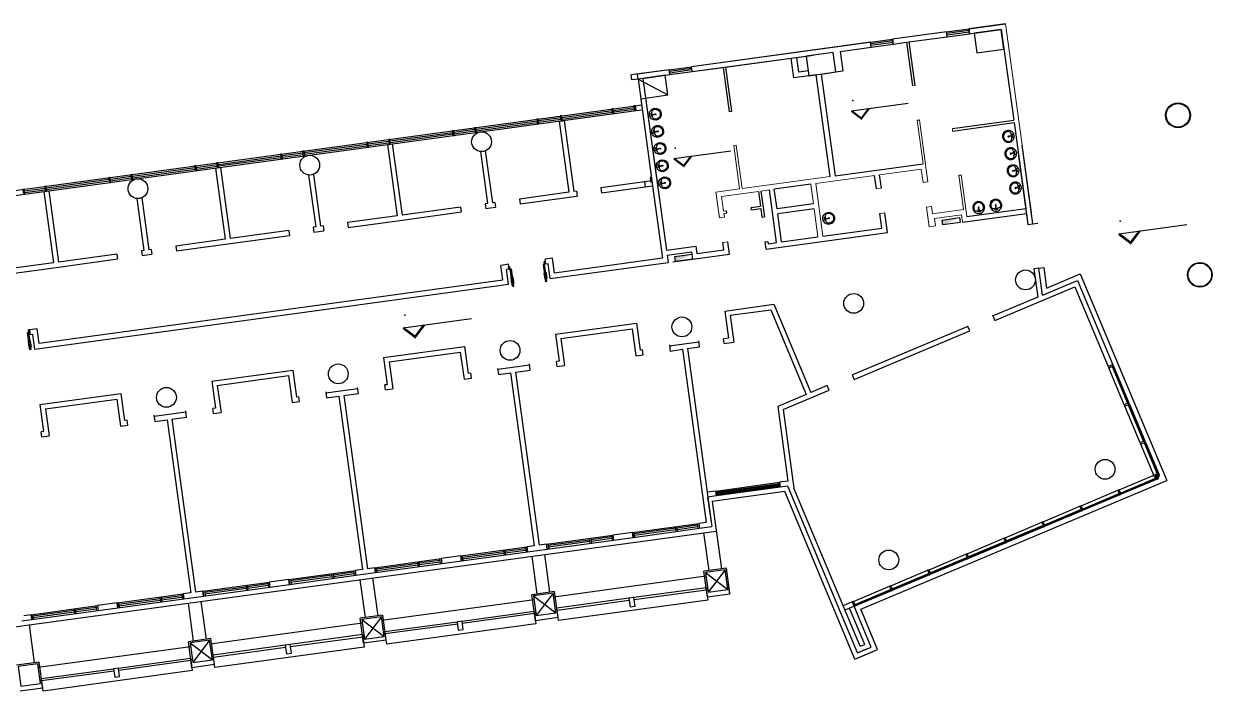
# Model space of a CAD drawing. Header units: millimetres. Extents: x -28081 to 11848482, y -6212777 to 128443.
# Drawn here: x 18685 to 66659, y 101508 to 128443 of the extents above; entities that cross this region are included whole.
import ezdxf

# ---------------------------------------------------------------- set-up
doc = ezdxf.new("R2010")
doc.units = ezdxf.units.MM
doc.header["$LTSCALE"] = 10
for name, color, linetype in [('A—\\M+5C3C5\\M+5B4B0', 135, 'Continuous'), ('A—\\M+5C7BD\\M+5CCE5', 7, 'Continuous'), ('E2-RW-12345F$0$A-WALL', 7, 'Continuous')]:
    doc.layers.add(name, color=color, linetype=linetype)

msp = doc.modelspace()

# ---------------------------------------------------------------- hatches: boundary and pattern name
at = {"layer": 'A—\\M+5C3C5\\M+5B4B0'}
h = msp.add_hatch(dxfattribs=at)
h.set_pattern_fill('ANSI32', color=256, scale=200, angle=45, style=0)
h.set_pattern_definition([(277.7833396, (-11708913.56, 6206944.086), (74.30904464, 10.15706083), []), (277.7833396, (-11708934.95, 6206915.93), (74.30904464, 10.15706083), [])])
h.paths.add_polyline_path([(46641, 109437), (49217, 109789), (49204, 109889), (46628, 109536)])

# ---------------------------------------------------------------- linework, layer by layer
for p, q in [((55937, 128118), (56829, 128240)), ((55937, 128118), (56829, 128240)), ((55964, 127920), (55937, 128118)), ((55964, 127920), (55937, 128118)), ((56838, 128174), (55946, 128052)), ((56838, 128174), (55946, 128052)), ((56847, 128108), (55955, 127986)), ((56847, 128108), (55955, 127986)), ((56856, 128042), (56829, 128240)), ((56856, 128042), (56829, 128240)), ((52865, 127698), (53757, 127820)), ((52865, 127698), (53757, 127820)), ((52893, 127500), (52865, 127698)), ((52893, 127500), (52865, 127698)), ((53766, 127754), (52874, 127632)), ((53766, 127754), (52874, 127632)), ((53775, 127688), (52884, 127566)), ((53775, 127688), (52884, 127566)), ((52893, 127500), (53784, 127622)), ((52893, 127500), (53784, 127622)), ((53784, 127622), (53757, 127820)), ((53784, 127622), (53757, 127820)), ((55964, 127920), (56856, 128042)), ((55964, 127920), (56856, 128042)), ((44742, 126588), (45634, 126710)), ((44742, 126588), (45634, 126710)), ((45661, 126512), (45634, 126710)), ((45661, 126512), (45634, 126710)), ((44769, 126390), (44742, 126588)), ((44769, 126390), (44742, 126588)), ((45643, 126644), (44751, 126522)), ((45643, 126644), (44751, 126522)), ((45652, 126578), (44760, 126456)), ((45652, 126578), (44760, 126456)), ((44769, 126390), (45661, 126512)), ((44769, 126390), (45661, 126512)), ((51564, 126511), (51762, 126538)), ((51564, 126511), (51762, 126538)), ((44017, 124785, 0), (44127, 124798, 0)), ((44019, 124766, 0), (44129, 124779, 0)), ((44112, 124092, 0), (44222, 124105, 0)), ((44114, 124073, 0), (44224, 124086, 0)), ((58590, 123931, 0), (58481, 123914, 0)), ((58593, 123912, 0), (58484, 123895, 0)), ((44206, 123398, 0), (44316, 123411, 0)), ((44209, 123379, 0), (44319, 123392, 0)), ((58685, 123237, 0), (58576, 123220, 0)), ((58688, 123219, 0), (58579, 123202, 0)), ((44301, 122704, 0), (44411, 122718, 0)), ((44303, 122686, 0), (44413, 122699, 0)), ((58780, 122544, 0), (58670, 122527, 0)), ((58783, 122525, 0), (58673, 122508, 0)), ((44396, 122011, 0), (44506, 122024, 0)), ((44398, 121992, 0), (44508, 122005, 0)), ((58875, 121850, 0), (58765, 121833, 0)), ((58878, 121831, 0), (58768, 121815, 0)), ((57244, 120866, 0), (57227, 120976, 0)), ((57263, 120869, 0), (57246, 120978, 0)), ((57938, 120961, 0), (57921, 121070, 0)), ((57957, 120964, 0), (57940, 121073, 0)), ((51016, 120583, 0), (51126, 120598, 0)), ((51019, 120564, 0), (51129, 120579, 0)), ((38258, 118637), (38308, 118644)), ((38272, 118538), (38258, 118637)), ((38272, 118538), (38371, 118551)), ((38416, 117851), (38308, 118644)), ((38466, 117858), (38371, 118551)), ((39758, 118741), (39659, 118727)), ((39754, 118034), (39659, 118727)), ((39744, 118840), (39695, 118833)), ((39803, 118041), (39695, 118833)), ((39758, 118741), (39744, 118840)), ((38343, 118199), (38368, 118202)), ((38442, 118212), (38418, 118209)), ((39681, 118382), (39706, 118385)), ((39714, 118141), (39738, 118145)), ((39803, 118041), (39754, 118034)), ((39780, 118395), (39755, 118392)), ((39813, 118155), (39788, 118152)), ((38376, 117959), (38401, 117962)), ((38416, 117851), (38466, 117858)), ((38475, 117972), (38450, 117969)), ((18938, 115996), (18839, 115982)), ((18933, 115289), (18839, 115982)), ((18861, 115637), (18885, 115640)), ((18924, 116095), (18875, 116088)), ((18983, 115296), (18875, 116088)), ((18938, 115996), (18924, 116095)), ((18960, 115650), (18935, 115647)), ((18894, 115396), (18918, 115400)), ((18983, 115296), (18933, 115289)), ((18993, 115410), (18968, 115407))]:
    msp.add_line(p, q)
at = {"color": 1}
for p, q in [((52097, 124924, 0), (54390, 125238, 0)), ((44929, 123006), (47222, 123319)), ((62887, 119965), (65639, 120344)), ((34002, 116170), (36755, 116546))]:
    msp.add_line(p, q, dxfattribs=at)
at = {"lineweight": 13}
for p, q in [((38376, 117959), (38343, 118199)), ((38475, 117972), (38442, 118212)), ((39714, 118141), (39681, 118382)), ((39813, 118155), (39780, 118395)), ((18894, 115396), (18861, 115637)), ((18993, 115410), (18960, 115650))]:
    msp.add_line(p, q, dxfattribs=at)
at = {"color": 1, "const_width": 83.3, "elevation": 0}
for points in [[(52097, 124924), (52495, 124622), (52797, 125020)], [(44929, 123006), (45327, 122704), (45629, 123102)]]:
    msp.add_lwpolyline(points, dxfattribs=at)
at = {"elevation": 0}
msp.add_lwpolyline([(56457, 120619), (56484, 120421), (55791, 120326), (55764, 120524)], close=True, dxfattribs=at)
at = {"color": 1, "const_width": 100}
for points in [[(62887, 119965), (63365, 119602), (63728, 120081)], [(34002, 116170), (34480, 115807), (34843, 116284)]]:
    msp.add_lwpolyline(points, dxfattribs=at)
msp.add_lwpolyline([(45658, 119143), (45685, 118945), (44991, 118850), (44964, 119048)], close=True)
at = {"extrusion": (0, 0, -1)}
for centre, radius, start, end in [((-44179, 124795, 0), 241, -96.809, 83.191), ((-44012, 124826, 0), 12.7, -96.809, 83.191), ((-44018, 124776, 0), 9.52, -96.809, 83.191), ((-44012, 124826, 0), 12.7, 83.191, -96.809), ((-44024, 124725, 0), 12.7, -96.809, 83.191), ((-44024, 124725, 0), 12.7, 83.191, -96.809), ((-44495, 124833, 0), 452, -5.6023, 12.3996), ((-44495, 124833, 0), 452, -26.0177, -8.0157), ((-44148, 124887, 0), 105, 23.9837, 65.3814), ((-44179, 124795, 0), 201, 68.4981, -82.1161), ((-44128, 124789, 0), 9.52, 83.191, -96.809), ((-44179, 124795, 0), 241, 83.191, -96.809), ((-44179, 124795, 0), 20.6, -96.809, 83.191), ((-44179, 124795, 0), 20.6, 83.191, -96.809), ((-44273, 124101, 0), 241, -96.809, 83.191), ((-44171, 124698, 0), 105, -78.9994, -37.6018), ((-44243, 124194, 0), 105, 23.9837, 65.3814), ((-44273, 124101, 0), 201, 68.4981, -82.1161), ((-44273, 124101, 0), 241, 83.191, -96.809), ((-44107, 124133, 0), 12.7, -96.809, 83.191), ((-44113, 124082, 0), 9.52, -96.809, 83.191), ((-44107, 124133, 0), 12.7, 83.191, -96.809), ((-44119, 124032, 0), 12.7, -96.809, 83.191), ((-44119, 124032, 0), 12.7, 83.191, -96.809), ((-44589, 124139, 0), 452, -5.6023, 12.3996), ((-44589, 124139, 0), 452, -26.0177, -8.0157), ((-44266, 124004, 0), 105, -78.9994, -37.6018), ((-44223, 124095, 0), 9.52, 83.191, -96.809), ((-44273, 124101, 0), 20.6, -96.809, 83.191), ((-44273, 124101, 0), 20.6, 83.191, -96.809), ((-44368, 123408, 0), 241, -96.809, 83.191), ((-44201, 123439, 0), 12.7, -96.809, 83.191), ((-44207, 123389, 0), 9.52, -96.809, 83.191), ((-44201, 123439, 0), 12.7, 83.191, -96.809), ((-44213, 123338, 0), 12.7, -96.809, 83.191), ((-44213, 123338, 0), 12.7, 83.191, -96.809), ((-44684, 123445, 0), 452, -5.6023, 12.3996), ((-44684, 123445, 0), 452, -26.0177, -8.0157), ((-44338, 123500, 0), 105, 23.9837, 65.3814), ((-44368, 123408, 0), 201, 68.4981, -82.1161), ((-44317, 123402, 0), 9.52, 83.191, -96.809), ((-44368, 123408, 0), 241, 83.191, -96.809), ((-44368, 123408, 0), 20.6, -96.809, 83.191), ((-44368, 123408, 0), 20.6, 83.191, -96.809), ((-44463, 122714, 0), 241, -96.809, 83.191), ((-44361, 123311, 0), 105, -78.9994, -37.6018), ((-44779, 122752, 0), 452, -5.6023, 12.3996), ((-44433, 122807, 0), 105, 23.9837, 65.3814), ((-44463, 122714, 0), 201, 68.4981, -82.1161), ((-44463, 122714, 0), 241, 83.191, -96.809), ((-44296, 122745, 0), 12.7, -96.809, 83.191), ((-44302, 122695, 0), 9.52, -96.809, 83.191), ((-44296, 122745, 0), 12.7, 83.191, -96.809), ((-44308, 122645, 0), 12.7, -96.809, 83.191), ((-44308, 122645, 0), 12.7, 83.191, -96.809), ((-44779, 122752, 0), 452, -26.0177, -8.0157), ((-44455, 122617, 0), 105, -78.9994, -37.6018), ((-44412, 122708, 0), 9.52, 83.191, -96.809), ((-44463, 122714, 0), 20.6, -96.809, 83.191), ((-44463, 122714, 0), 20.6, 83.191, -96.809), ((-44558, 122021, 0), 241, -96.809, 83.191), ((-44391, 122052, 0), 12.7, -96.809, 83.191), ((-44397, 122001, 0), 9.52, -96.809, 83.191), ((-44391, 122052, 0), 12.7, 83.191, -96.809), ((-44403, 121951, 0), 12.7, -96.809, 83.191), ((-44403, 121951, 0), 12.7, 83.191, -96.809), ((-44874, 122058, 0), 452, -5.6023, 12.3996), ((-44874, 122058, 0), 452, -26.0177, -8.0157), ((-44528, 122113, 0), 105, 23.9837, 65.3814), ((-44550, 121924, 0), 105, -78.9994, -37.6018), ((-44558, 122021, 0), 201, 68.4981, -82.1161), ((-44507, 122015, 0), 9.52, 83.191, -96.809), ((-44558, 122021, 0), 241, 83.191, -96.809), ((-44558, 122021, 0), 20.6, -96.809, 83.191), ((-44558, 122021, 0), 20.6, 83.191, -96.809), ((-51178, 120595, 0), 241, -97.784, 82.216), ((-51011, 120624, 0), 12.7, -97.784, 82.216), ((-51017, 120573, 0), 9.52, -97.784, 82.216), ((-51011, 120624, 0), 12.7, 82.216, -97.784), ((-51024, 120523, 0), 12.7, -97.784, 82.216), ((-51024, 120523, 0), 12.7, 82.216, -97.784), ((-51493, 120638, 0), 452, -6.5773, 11.4246), ((-51493, 120638, 0), 452, -26.9927, -8.9907), ((-51146, 120687, 0), 105, 23.0087, 64.4064), ((-51172, 120498, 0), 105, -79.9744, -38.5768), ((-51178, 120595, 0), 201, 67.5231, -83.0911), ((-51127, 120588, 0), 9.52, 82.216, -97.784), ((-51178, 120595, 0), 241, 82.216, -97.784), ((-51178, 120595, 0), 20.6, -97.784, 82.216), ((-51178, 120595, 0), 20.6, 82.216, -97.784)]:
    msp.add_arc(centre, radius, start, end, dxfattribs=at)
for centre, radius, start, end in [((58432, 123897, 0), 241, 98.7565, -81.2435), ((58432, 123897, 0), 201, 84.0636, -66.5506), ((58432, 123897, 0), 241, -81.2435, 98.7565), ((58432, 123897, 0), 20.6, 98.7565, -81.2435), ((58432, 123897, 0), 20.6, -81.2435, 98.7565), ((58436, 123994, 0), 105, 39.5492, 80.9469), ((58482, 123905, 0), 9.52, 98.7565, -81.2435), ((58117, 123848, 0), 452, 9.9632, 27.9651), ((58117, 123848, 0), 452, -10.4521, 7.5498), ((58584, 123972, 0), 12.7, 98.7565, -81.2435), ((58584, 123972, 0), 12.7, -81.2435, 98.7565), ((58600, 123871, 0), 12.7, 98.7565, -81.2435), ((58592, 123921, 0), 9.52, -81.2435, 98.7565), ((58600, 123871, 0), 12.7, -81.2435, 98.7565), ((58527, 123203, 0), 241, 98.7565, -81.2435), ((58527, 123203, 0), 201, 84.0636, -66.5506), ((58527, 123203, 0), 241, -81.2435, 98.7565), ((58465, 123806, 0), 105, -63.4339, -22.0362), ((58531, 123300, 0), 105, 39.5492, 80.9469), ((58212, 123155, 0), 452, 9.9632, 27.9651), ((58527, 123203, 0), 20.6, 98.7565, -81.2435), ((58527, 123203, 0), 20.6, -81.2435, 98.7565), ((58577, 123211, 0), 9.52, 98.7565, -81.2435), ((58560, 123112, 0), 105, -63.4339, -22.0362), ((58212, 123155, 0), 452, -10.4521, 7.5498), ((58679, 123278, 0), 12.7, 98.7565, -81.2435), ((58679, 123278, 0), 12.7, -81.2435, 98.7565), ((58694, 123178, 0), 12.7, 98.7565, -81.2435), ((58687, 123228, 0), 9.52, -81.2435, 98.7565), ((58694, 123178, 0), 12.7, -81.2435, 98.7565), ((58621, 122510, 0), 241, 98.7565, -81.2435), ((58621, 122510, 0), 201, 84.0636, -66.5506), ((58621, 122510, 0), 241, -81.2435, 98.7565), ((58621, 122510, 0), 20.6, 98.7565, -81.2435), ((58621, 122510, 0), 20.6, -81.2435, 98.7565), ((58626, 122607, 0), 105, 39.5492, 80.9469), ((58672, 122517, 0), 9.52, 98.7565, -81.2435), ((58655, 122418, 0), 105, -63.4339, -22.0362), ((58307, 122461, 0), 452, 9.9632, 27.9651), ((58307, 122461, 0), 452, -10.4521, 7.5498), ((58774, 122585, 0), 12.7, 98.7565, -81.2435), ((58774, 122585, 0), 12.7, -81.2435, 98.7565), ((58789, 122484, 0), 12.7, 98.7565, -81.2435), ((58781, 122534, 0), 9.52, -81.2435, 98.7565), ((58789, 122484, 0), 12.7, -81.2435, 98.7565), ((58716, 121816, 0), 241, 98.7565, -81.2435), ((58716, 121816, 0), 201, 84.0636, -66.5506), ((58716, 121816, 0), 241, -81.2435, 98.7565), ((58721, 121913, 0), 105, 39.5492, 80.9469), ((58402, 121768, 0), 452, 9.9632, 27.9651), ((58869, 121891, 0), 12.7, 98.7565, -81.2435), ((58869, 121891, 0), 12.7, -81.2435, 98.7565), ((58716, 121816, 0), 20.6, 98.7565, -81.2435), ((58716, 121816, 0), 20.6, -81.2435, 98.7565), ((58767, 121824, 0), 9.52, 98.7565, -81.2435), ((58750, 121725, 0), 105, -63.4339, -22.0362), ((58402, 121768, 0), 452, -10.4521, 7.5498), ((58884, 121791, 0), 12.7, 98.7565, -81.2435), ((58876, 121841, 0), 9.52, -81.2435, 98.7565), ((58884, 121791, 0), 12.7, -81.2435, 98.7565), ((57229, 121027, 0), 241, 8.7565, -171.2435), ((57229, 121027, 0), 241, -171.2435, 8.7565), ((57229, 121027, 0), 201, -5.9364, -156.5506), ((57138, 120994, 0), 105, -153.4339, -112.0362), ((57181, 121342, 0), 452, -100.4521, -82.4502), ((57229, 121027, 0), 20.6, 8.7565, -171.2435), ((57229, 121027, 0), 20.6, -171.2435, 8.7565), ((57237, 120977, 0), 9.52, 8.7565, -171.2435), ((57181, 121342, 0), 452, -80.0368, -62.0349), ((57326, 121023, 0), 105, -50.4508, -9.0531), ((57923, 121122, 0), 241, 8.7565, -171.2435), ((57923, 121122, 0), 241, -171.2435, 8.7565), ((57923, 121122, 0), 201, -5.9364, -156.5506), ((57831, 121089, 0), 105, -153.4339, -112.0362), ((57874, 121437, 0), 452, -100.4521, -82.4502), ((57897, 120955, 0), 12.7, 8.7565, -171.2435), ((57897, 120955, 0), 12.7, -171.2435, 8.7565), ((57923, 121122, 0), 20.6, 8.7565, -171.2435), ((57923, 121122, 0), 20.6, -171.2435, 8.7565), ((57930, 121072, 0), 9.52, 8.7565, -171.2435), ((57947, 120962, 0), 9.52, -171.2435, 8.7565), ((57874, 121437, 0), 452, -80.0368, -62.0349), ((57997, 120970, 0), 12.7, 8.7565, -171.2435), ((57997, 120970, 0), 12.7, -171.2435, 8.7565), ((58020, 121118, 0), 105, -50.4508, -9.0531), ((57203, 120860, 0), 12.7, 8.7565, -171.2435), ((57203, 120860, 0), 12.7, -171.2435, 8.7565), ((57254, 120867, 0), 9.52, -171.2435, 8.7565), ((57304, 120875, 0), 12.7, 8.7565, -171.2435), ((57304, 120875, 0), 12.7, -171.2435, 8.7565)]:
    msp.add_arc(centre, radius, start, end)
at = {"color": 1}
for p in [(52147, 125348, 0), (44979, 123430), (62947, 120474), (34062, 116678)]:
    msp.add_point(p, dxfattribs=at)
for points in [[(56457, 120619, 0), (56457, 120619, 0), (55764, 120524, 0), (55791, 120326, 0)], [(45658, 119143), (45658, 119143), (44964, 119048), (44991, 118850)]]:
    msp.add_solid(points)
at = {"layer": 'A—\\M+5C3C5\\M+5B4B0'}
for p, q in [((42450, 124810), (42423, 125008)), ((42509, 124818), (42482, 125016)), ((44024, 122251), (43965, 122243)), ((43965, 122243), (43992, 122045)), ((44051, 122053), (43992, 122045)), ((44051, 122053), (44024, 122251)), ((59418, 120368), (59616, 120395)), ((59662, 118585), (59860, 118612)), ((59974, 117780), (61325, 118348)), ((61325, 118348), (64826, 110010)), ((63107, 113071), (62485, 114552)), ((62641, 114618), (62618, 114608)), ((62618, 114608), (63240, 113127)), ((63263, 113137), (62641, 114618)), ((62670, 114629), (63291, 113149)), ((63752, 111536), (63130, 113016)), ((63240, 113127), (63263, 113137)), ((63286, 113082), (63263, 113072)), ((63263, 113072), (63885, 111591)), ((63908, 111601), (63286, 113082)), ((63315, 113094), (63936, 111613)), ((64328, 110165), (63775, 111480)), ((63885, 111591), (63908, 111601)), ((63931, 111546), (63908, 111536)), ((63908, 111536), (64461, 110220)), ((64484, 110230), (63931, 111546)), ((63960, 111558), (64512, 110242)), ((46621, 109586), (49197, 109938)), ((46628, 109536), (49204, 109889)), ((49197, 109938), (49224, 109740)), ((52468, 104820), (64826, 110010)), ((62909, 109639), (64363, 110250)), ((64418, 110117), (62965, 109507)), ((62975, 109483), (64428, 110094)), ((64440, 110065), (62987, 109455)), ((64502, 110238), (64328, 110165)), ((64328, 110165), (64351, 110109)), ((64351, 110109), (64525, 110182)), ((64428, 110094), (64418, 110117)), ((64461, 110220), (64484, 110230)), ((64512, 110242), (64502, 110238)), ((64535, 110187), (64512, 110242)), ((64525, 110182), (64535, 110187)), ((49401, 109562), (46477, 109163)), ((46621, 109586), (46648, 109388)), ((49217, 109789), (46641, 109437)), ((49224, 109740), (46648, 109388)), ((52229, 102800), (49401, 109562)), ((61373, 108994), (62854, 109616)), ((62910, 109483), (61429, 108861)), ((61438, 108838), (62919, 109460)), ((62931, 109432), (61450, 108810)), ((62919, 109460), (62910, 109483)), ((62965, 109507), (62975, 109483)), ((46477, 109163), (46848, 106448)), ((59836, 108349), (61317, 108971)), ((61373, 108838), (59892, 108216)), ((59902, 108192), (61383, 108815)), ((61395, 108786), (59914, 108164)), ((61383, 108815), (61373, 108838)), ((61429, 108861), (61438, 108838)), ((11447, 103163), (46639, 107974)), ((43256, 107915), (45931, 108280)), ((43283, 107717), (45959, 108082)), ((44989, 108084), (43325, 107857)), ((44998, 108018), (43334, 107791)), ((44980, 108150), (45007, 107952)), ((45040, 108158), (45067, 107960)), ((45881, 108206), (45049, 108092)), ((45890, 108140), (45058, 108026)), ((45872, 108272), (45899, 108074)), ((45931, 108280), (45959, 108082)), ((58300, 107703), (59781, 108325)), ((59837, 108193), (58356, 107571)), ((58365, 107547), (59847, 108169)), ((59858, 108141), (58377, 107519)), ((59847, 108169), (59837, 108193)), ((59892, 108216), (59902, 108192)), ((39789, 107441), (42464, 107806)), ((39816, 107243), (42491, 107608)), ((41522, 107610), (39857, 107383)), ((41531, 107544), (39866, 107317)), ((41513, 107676), (41540, 107478)), ((41572, 107684), (41599, 107486)), ((42413, 107732), (41581, 107618)), ((42422, 107666), (41590, 107552)), ((42404, 107798), (42431, 107600)), ((42464, 107806), (42491, 107608)), ((43256, 107915), (43283, 107717)), ((43316, 107923), (43343, 107725)), ((46124, 107903), (46333, 106377)), ((56763, 107058), (58245, 107680)), ((58300, 107547), (56819, 106925)), ((56829, 106902), (58310, 107524)), ((58322, 107496), (56841, 106874)), ((58310, 107524), (58300, 107547)), ((58356, 107571), (58365, 107547)), ((36321, 106967), (38996, 107332)), ((36348, 106769), (39023, 107134)), ((38054, 107136), (36389, 106909)), ((38063, 107070), (36398, 106843)), ((38045, 107202), (38072, 107004)), ((38104, 107210), (38131, 107012)), ((38946, 107258), (38113, 107144)), ((38955, 107192), (38122, 107078)), ((38937, 107324), (38964, 107126)), ((38996, 107332), (39023, 107134)), ((39704, 107026), (39912, 105500)), ((39789, 107441), (39816, 107243)), ((39848, 107449), (39875, 107251)), ((55227, 106413), (56708, 107035)), ((32853, 106493), (35528, 106858)), ((32880, 106295), (35555, 106660)), ((34586, 106662), (32922, 106435)), ((34595, 106596), (32931, 106369)), ((34577, 106728), (34604, 106530)), ((34636, 106736), (34664, 106538)), ((35478, 106784), (34646, 106670)), ((35487, 106718), (34655, 106604)), ((35469, 106850), (35496, 106652)), ((35528, 106858), (35555, 106660)), ((36321, 106967), (36348, 106769)), ((36380, 106975), (36407, 106777)), ((39189, 106955), (39397, 105429)), ((56764, 106902), (55283, 106280)), ((55293, 106256), (56774, 106879)), ((56786, 106850), (55304, 106228)), ((56774, 106879), (56764, 106902)), ((56819, 106925), (56829, 106902)), ((29385, 106019), (32060, 106384)), ((29412, 105821), (32088, 106186)), ((29445, 106027), (29472, 105829)), ((31118, 106188), (29454, 105961)), ((31127, 106122), (29463, 105895)), ((31109, 106254), (31136, 106056)), ((31169, 106262), (31196, 106064)), ((32010, 106310), (31178, 106196)), ((32019, 106244), (31187, 106130)), ((32001, 106376), (32028, 106178)), ((32060, 106384), (32088, 106186)), ((32768, 106078), (32977, 104552)), ((32853, 106493), (32880, 106295)), ((32912, 106501), (32940, 106303)), ((47046, 106475), (46135, 106350)), ((46278, 105300), (46135, 106350)), ((47184, 105464), (47046, 106475)), ((47190, 105425), (47046, 106475)), ((53691, 105767), (55172, 106389)), ((55227, 106257), (53746, 105635)), ((53756, 105611), (55237, 106233)), ((55249, 106205), (53768, 105583)), ((55237, 106233), (55227, 106257)), ((55283, 106280), (55293, 106256)), ((25918, 105545), (28593, 105910)), ((25918, 105545), (25945, 105347)), ((25945, 105347), (28620, 105712)), ((25977, 105553), (26004, 105355)), ((27651, 105714), (25986, 105487)), ((27660, 105648), (25995, 105421)), ((27642, 105780), (27669, 105582)), ((27701, 105788), (27728, 105590)), ((28542, 105836), (27710, 105722)), ((28551, 105770), (27719, 105656)), ((28533, 105902), (28560, 105704)), ((28593, 105910), (28620, 105712)), ((29385, 106019), (29412, 105821)), ((32253, 106007), (32462, 104481)), ((46225, 105687), (43312, 105289)), ((43324, 105204), (46237, 105603)), ((46225, 105687), (46237, 105603)), ((46237, 105603), (46294, 105182)), ((52182, 105134), (53635, 105744)), ((53691, 105611), (52238, 105001)), ((52247, 104977), (53701, 105588)), ((53713, 105560), (52259, 104949)), ((53701, 105588), (53691, 105611)), ((53746, 105635), (53756, 105611)), ((22450, 105071), (25125, 105436)), ((22450, 105071), (22477, 104873)), ((22477, 104873), (25152, 105238)), ((22509, 105079), (22536, 104881)), ((24183, 105240), (22518, 105013)), ((24192, 105174), (22527, 104947)), ((24174, 105306), (24201, 105108)), ((24233, 105314), (24260, 105116)), ((25075, 105362), (24242, 105248)), ((25084, 105296), (24251, 105182)), ((25065, 105428), (25093, 105230)), ((25125, 105436), (25152, 105238)), ((25833, 105130), (26041, 103604)), ((40111, 105527), (39199, 105402)), ((39343, 104352), (39199, 105402)), ((40254, 104477), (40111, 105527)), ((43114, 105261), (40201, 104863)), ((40213, 104779), (43126, 105177)), ((46294, 105182), (40270, 104359)), ((43312, 105289), (43114, 105261)), ((43114, 105261), (43162, 104915)), ((43360, 104942), (43312, 105289)), ((47190, 105425), (46278, 105300)), ((52182, 105134), (52126, 105110)), ((52126, 105110), (52204, 104926)), ((52248, 104976), (52182, 105134)), ((18982, 104597), (21657, 104962)), ((18982, 104597), (19009, 104399)), ((19009, 104399), (21684, 104764)), ((19041, 104605), (19069, 104407)), ((20715, 104766), (19050, 104539)), ((20724, 104700), (19060, 104473)), ((20706, 104832), (20733, 104634)), ((20765, 104840), (20793, 104642)), ((21607, 104888), (20774, 104774)), ((21616, 104822), (20784, 104708)), ((21598, 104954), (21625, 104756)), ((21657, 104962), (21684, 104764)), ((25318, 105059), (25526, 103533)), ((36377, 104341), (39290, 104739)), ((36388, 104257), (39301, 104655)), ((39290, 104739), (39301, 104655)), ((39301, 104655), (39359, 104234)), ((40213, 104779), (40201, 104863)), ((40270, 104359), (40213, 104779)), ((43162, 104915), (43360, 104942)), ((52204, 104926), (52259, 104949)), ((52238, 105001), (52247, 104977)), ((52259, 104949), (52248, 104976)), ((53152, 103186), (52468, 104820)), ((18897, 104182), (19106, 102656)), ((33175, 104579), (32264, 104454)), ((32402, 103444), (32264, 104454)), ((33313, 103568), (33175, 104579)), ((33266, 103915), (36179, 104313)), ((33277, 103831), (36190, 104229)), ((39359, 104234), (33335, 103411)), ((36377, 104341), (36179, 104313)), ((36179, 104313), (36226, 103967)), ((36424, 103994), (36377, 104341)), ((40254, 104477), (39343, 104352)), ((26240, 103631), (25328, 103506)), ((26240, 103631), (25328, 103506)), ((26383, 102581), (26240, 103631)), ((32354, 103791), (29441, 103393)), ((29453, 103309), (32366, 103707)), ((32354, 103791), (32366, 103707)), ((32366, 103707), (32423, 103286)), ((33277, 103831), (33266, 103915)), ((33335, 103411), (33277, 103831)), ((36226, 103967), (36424, 103994)), ((25472, 102456), (25328, 103506)), ((26041, 103604), (25526, 103533)), ((29243, 103365), (26330, 102967)), ((26342, 102883), (29255, 103281)), ((32423, 103286), (26399, 102463)), ((29441, 103393), (29243, 103365)), ((29243, 103365), (29291, 103019)), ((29489, 103046), (29441, 103393)), ((33313, 103568), (32402, 103444)), ((52229, 102800), (53152, 103186)), ((19304, 102683), (18393, 102558)), ((19304, 102683), (18393, 102558)), ((19448, 101633), (19304, 102683)), ((22506, 102445), (25419, 102843)), ((22517, 102361), (25430, 102759)), ((25419, 102843), (25430, 102759)), ((25430, 102759), (25488, 102338)), ((26342, 102883), (26330, 102967)), ((26399, 102463), (26342, 102883)), ((29291, 103019), (29489, 103046)), ((52229, 102800), (52967, 103109)), ((19395, 102019), (22308, 102418)), ((19406, 101935), (22319, 102333)), ((25488, 102338), (19464, 101515)), ((22506, 102445), (22308, 102418)), ((22308, 102418), (22355, 102071)), ((22553, 102098), (22506, 102445)), ((26383, 102581), (25472, 102456)), ((19406, 101935), (19395, 102019)), ((19464, 101515), (19406, 101935)), ((22355, 102071), (22553, 102098)), ((19448, 101633), (18536, 101508))]:
    msp.add_line(p, q, dxfattribs=at)
at = {"layer": 'A—\\M+5C3C5\\M+5B4B0', "extrusion": (0, 0, -1)}
for p, q in [((62636, 114680), (62462, 114607)), ((62646, 114685), (62636, 114680)), ((62670, 114629), (62646, 114685)), ((62462, 114607), (62485, 114552)), ((62485, 114552), (62659, 114625)), ((62659, 114625), (62670, 114629)), ((63281, 113144), (63107, 113071)), ((63107, 113071), (63130, 113016)), ((63130, 113016), (63304, 113089)), ((63291, 113149), (63281, 113144)), ((63315, 113094), (63291, 113149)), ((63304, 113089), (63315, 113094)), ((63926, 111609), (63752, 111536)), ((63752, 111536), (63775, 111480)), ((63775, 111480), (63949, 111553)), ((63936, 111613), (63926, 111609)), ((63960, 111558), (63936, 111613)), ((63949, 111553), (63960, 111558)), ((64418, 110273), (64363, 110250)), ((64363, 110250), (64429, 110093)), ((64484, 110116), (64418, 110273)), ((64429, 110093), (64440, 110065)), ((64440, 110065), (64495, 110089)), ((64495, 110089), (64484, 110116)), ((62909, 109639), (62854, 109616)), ((62854, 109616), (62920, 109459)), ((62975, 109482), (62909, 109639)), ((62920, 109459), (62931, 109432)), ((62931, 109432), (62987, 109455)), ((62987, 109455), (62975, 109482)), ((61373, 108994), (61317, 108971)), ((61317, 108971), (61383, 108814)), ((61439, 108837), (61373, 108994)), ((61383, 108814), (61395, 108786)), ((61395, 108786), (61450, 108810)), ((61450, 108810), (61439, 108837)), ((59836, 108349), (59781, 108325)), ((59781, 108325), (59847, 108168)), ((59902, 108191), (59836, 108349)), ((59847, 108168), (59858, 108141)), ((59858, 108141), (59914, 108164)), ((59914, 108164), (59902, 108191)), ((58300, 107703), (58245, 107680)), ((58245, 107680), (58311, 107523)), ((58366, 107546), (58300, 107703)), ((58311, 107523), (58322, 107496)), ((58322, 107496), (58377, 107519)), ((58377, 107519), (58366, 107546)), ((56763, 107058), (56708, 107035)), ((56708, 107035), (56774, 106878)), ((56829, 106901), (56763, 107058)), ((56774, 106878), (56786, 106850)), ((56786, 106850), (56841, 106874)), ((56841, 106874), (56829, 106901)), ((55227, 106413), (55172, 106389)), ((55172, 106389), (55238, 106232)), ((55293, 106255), (55227, 106413)), ((55238, 106232), (55249, 106205)), ((55249, 106205), (55304, 106228)), ((55304, 106228), (55293, 106255)), ((53691, 105767), (53635, 105744)), ((53635, 105744), (53701, 105587)), ((53757, 105610), (53691, 105767)), ((53701, 105587), (53713, 105560)), ((53713, 105560), (53768, 105583)), ((53768, 105583), (53757, 105610))]:
    msp.add_line(p, q, dxfattribs=at)
at = {"layer": 'A—\\M+5C3C5\\M+5B4B0'}
for points in [[(7687, 117082), (7261, 120203), (43374, 125138)], [(7886, 117103), (7486, 120032), (43401, 124940)], [(40411, 124666), (42432, 124942)], [(40420, 124599), (42441, 124876)], [(42441, 124876), (42450, 124810), (42509, 124818), (42482, 125016), (42423, 125008), (42432, 124942)], [(42491, 124950), (43332, 125065)], [(42500, 124884), (43332, 124997)], [(36943, 124192), (39400, 124527)], [(36952, 124126), (39409, 124461)], [(39459, 124536), (40351, 124657)], [(39468, 124469), (40360, 124591)], [(33475, 123718), (35992, 124062)], [(33484, 123652), (36001, 123996)], [(36051, 124070), (36883, 124184)], [(36060, 124004), (36892, 124118)], [(30007, 123244), (32524, 123588)], [(30016, 123178), (32533, 123522)], [(32583, 123596), (33415, 123710)], [(32592, 123530), (33425, 123644)], [(26539, 122770), (29056, 123114)], [(26548, 122704), (29065, 123048)], [(29116, 123122), (29948, 123236)], [(29125, 123056), (29957, 123170)], [(23072, 122296), (25588, 122640)], [(23081, 122230), (25597, 122574)], [(25648, 122648), (26480, 122762)], [(25657, 122582), (26489, 122696)], [(19604, 121823), (22120, 122166)], [(19613, 121757), (22130, 122100)], [(22180, 122175), (23012, 122288)], [(22189, 122108), (23021, 122222)], [(18712, 121701), (19544, 121814)], [(18721, 121635), (19553, 121748)], [(59860, 118612), (59974, 117780)], [(40078, 105321), (46221, 106160)], [(46232, 105637), (46292, 105645)], [(33143, 104373), (39286, 105212)], [(39297, 104689), (39356, 104697)], [(40149, 104805), (40208, 104814)], [(26207, 103425), (32350, 104264)], [(32361, 103741), (32420, 103749)], [(33213, 103857), (33273, 103866)], [(19272, 102477), (25415, 103316)], [(25426, 102793), (25485, 102801)], [(26278, 102909), (26337, 102918)]]:
    msp.add_lwpolyline(points, dxfattribs=at)
for points in [[(43401, 124940), (43374, 125138), (43314, 125130), (43341, 124931)], [(36961, 124060), (36934, 124258), (36874, 124250), (36901, 124051)], [(39477, 124403), (39450, 124602), (39391, 124593), (39418, 124395)], [(40429, 124533), (40401, 124732), (40342, 124723), (40369, 124525)], [(33493, 123586), (33466, 123784), (33406, 123776), (33434, 123578)], [(36069, 123938), (36042, 124136), (35983, 124128), (36010, 123930)], [(30025, 123112), (29998, 123310), (29939, 123302), (29966, 123104)], [(32601, 123464), (32574, 123662), (32515, 123654), (32542, 123456)], [(26557, 122638), (26530, 122836), (26471, 122828), (26498, 122630)], [(29134, 122990), (29106, 123188), (29047, 123180), (29074, 122982)], [(23090, 122164), (23063, 122363), (23003, 122354), (23030, 122156)], [(25666, 122516), (25639, 122715), (25579, 122706), (25606, 122508)], [(19622, 121689), (19595, 121887), (19536, 121879), (19563, 121681)], [(22198, 122042), (22171, 122241), (22111, 122232), (22139, 122034)], [(18730, 121569), (18703, 121767), (18644, 121759), (18671, 121560)]]:
    msp.add_lwpolyline(points, close=True, dxfattribs=at)
at = {"layer": 'A—\\M+5C7BD\\M+5CCE5'}
for p, q in [((55937, 128118), (53757, 127820)), ((55937, 128118), (53757, 127820)), ((55964, 127920), (55937, 128118)), ((55964, 127920), (55937, 128118)), ((58315, 128443), (56829, 128240)), ((56829, 128240), (58314, 128443)), ((58315, 128443), (56829, 128240)), ((56829, 128240), (58314, 128443)), ((56829, 128240), (56856, 128042)), ((56829, 128240), (56856, 128042)), ((56856, 128042), (58144, 128218)), ((56856, 128042), (58144, 128218)), ((58144, 128218), (58645, 124552)), ((58144, 128218), (58645, 124552)), ((52915, 127705), (45634, 126710)), ((52865, 127698), (45634, 126710)), ((52865, 127698), (45634, 126710)), ((52893, 127500), (52865, 127698)), ((52893, 127500), (52865, 127698)), ((53757, 127820), (53784, 127622)), ((53757, 127820), (53784, 127622)), ((53784, 127622), (54314, 127695)), ((53784, 127622), (54314, 127695)), ((54314, 127695), (54554, 125936)), ((54314, 127695), (54554, 125936)), ((54413, 127708), (55964, 127920)), ((54413, 127708), (55964, 127920)), ((54413, 127708), (54653, 125949)), ((54413, 127708), (54653, 125949)), ((57054, 128069), (57162, 127276)), ((57054, 128069), (57162, 127276)), ((45661, 126512), (50366, 127155)), ((49885, 127089), (50564, 127182)), ((49885, 127089), (50564, 127182)), ((50564, 127182), (50564, 127182)), ((50564, 127182), (50564, 127182)), ((51654, 127331), (52893, 127500)), ((51654, 127331), (52893, 127500)), ((51762, 126538), (51654, 127331)), ((51762, 126538), (51654, 127331)), ((45661, 126512), (46912, 126683)), ((45661, 126512), (46912, 126683)), ((46912, 126683), (47157, 124895)), ((46912, 126683), (47157, 124895)), ((47011, 126696), (49657, 127058)), ((47011, 126696), (49657, 127058)), ((47011, 126696), (47256, 124909)), ((47011, 126696), (47256, 124909)), ((44742, 126588), (43204, 126378)), ((43231, 126180), (43204, 126378)), ((43480, 126214), (43231, 126180)), ((44742, 126588), (43453, 126412)), ((44742, 126588), (43453, 126412)), ((43480, 126214), (43453, 126412)), ((43480, 126214), (44042, 122102)), ((43480, 126214), (44042, 122102)), ((43480, 126214), (44042, 122102)), ((43678, 126241), (44769, 126390)), ((43678, 126241), (44254, 122030)), ((44570, 126363), (44769, 126390)), ((44570, 126363), (44769, 126390)), ((44769, 126390), (44742, 126588)), ((44769, 126390), (44742, 126588)), ((44768, 126390), (44769, 126390)), ((44768, 126390), (44769, 126390)), ((50870, 126416), (51564, 126511)), ((50870, 126416), (51564, 126511)), ((50870, 126416), (51432, 122304)), ((50870, 126416), (51432, 122304)), ((43787, 125448), (44254, 122030)), ((43787, 125448), (44626, 119305)), ((43787, 125448), (44626, 119305)), ((43787, 125448), (44626, 119305)), ((43787, 125448), (44626, 119305)), ((43374, 125138), (43622, 125172)), ((43401, 124940), (43374, 125138)), ((43401, 124940), (43650, 124974)), ((40300, 124516), (40692, 121644)), ((40498, 124543), (40890, 121671)), ((56168, 124213, 0), (58645, 124552)), ((56168, 124213, 0), (58645, 124552)), ((56181, 124114, 0), (58658, 124453)), ((56181, 124114, 0), (58658, 124453)), ((58658, 124453), (59132, 120985)), ((58658, 124453), (59132, 120985)), ((37011, 124066), (37013, 124055)), ((37209, 124094), (37211, 124082)), ((33364, 123568), (33757, 120696)), ((33562, 123595), (33955, 120723)), ((37316, 123315), (37602, 121222)), ((59391, 120566, 0), (58985, 123539, 0)), ((30076, 123119), (30077, 123107)), ((30274, 123146), (30275, 123134)), ((37118, 123288), (37404, 121195)), ((58841, 123115), (59220, 120341)), ((59419, 120368), (59026, 123242)), ((26429, 122621), (26821, 119748)), ((26627, 122648), (27019, 119775)), ((30182, 122340), (30468, 120247)), ((30380, 122367), (30666, 120274)), ((51432, 122305), (54985, 122790)), ((51432, 122305), (54985, 122790)), ((23140, 122171), (23142, 122159)), ((23338, 122198), (23340, 122186)), ((44042, 122102), (41980, 121820)), ((42007, 121622), (44069, 121904)), ((44042, 122102), (43745, 122061)), ((44042, 122102), (43745, 122061)), ((43745, 122061), (43772, 121863)), ((43745, 122061), (43772, 121863)), ((43772, 121863), (44069, 121904)), ((43772, 121863), (44069, 121904)), ((44069, 121904), (44150, 121309)), ((44069, 121904), (44469, 118981)), ((44069, 121904), (44469, 118981)), ((44069, 121904), (44469, 118981)), ((44069, 121904), (44469, 118981)), ((44254, 122030), (44349, 121336)), ((44254, 122030), (44349, 121336)), ((19493, 121673), (19886, 118800)), ((19691, 121700), (20084, 118827)), ((23247, 121392), (23533, 119299)), ((23445, 121419), (23731, 119326)), ((40692, 121644), (38692, 121371)), ((38719, 121173), (40998, 121484)), ((40990, 121685), (40890, 121671)), ((40998, 121484), (41017, 121487)), ((36314, 121046), (33955, 120723)), ((37404, 121195), (37305, 121181)), ((37332, 120983), (37530, 121010)), ((37530, 121010), (37728, 121037)), ((37701, 121235), (37602, 121222)), ((44150, 121309), (44150, 121309)), ((44150, 121309), (44178, 121111)), ((44178, 121111), (44178, 121111)), ((56754, 120660), (59132, 120985)), ((56754, 120660), (59132, 120985)), ((33757, 120696), (31756, 120423)), ((31783, 120225), (34062, 120536)), ((34062, 120536), (36341, 120848)), ((56583, 120435), (59159, 120787)), ((56583, 120435), (59159, 120787)), ((59159, 120787), (59193, 120539, 0)), ((29378, 120098), (27019, 119775)), ((30468, 120247), (30369, 120233)), ((30396, 120035), (30594, 120062)), ((30594, 120062), (30793, 120089)), ((30766, 120287), (30666, 120274)), ((59220, 120341), (59419, 120368)), ((26821, 119748), (24821, 119475)), ((24848, 119277), (27127, 119588)), ((27127, 119588), (29405, 119900)), ((22443, 119150), (20084, 118827)), ((23533, 119299), (23434, 119285)), ((23461, 119087), (23659, 119114)), ((23659, 119114), (23857, 119141)), ((23830, 119339), (23731, 119326)), ((40028, 118980), (39731, 118939)), ((40109, 118385), (40028, 118980)), ((44469, 118981), (40109, 118385)), ((44653, 119107), (44694, 118810)), ((44653, 119107), (44694, 118810)), ((44892, 118837), (47170, 119148)), ((45685, 118945), (47170, 119148)), ((19886, 118800), (17885, 118527)), ((17912, 118329), (20191, 118640)), ((20191, 118640), (22470, 118952)), ((38245, 118736), (37947, 118695)), ((38029, 118101), (37947, 118695)), ((38272, 118538), (38173, 118524)), ((38254, 117930), (38173, 118524)), ((38272, 118538), (38245, 118736)), ((39758, 118741), (39731, 118939)), ((39857, 118754), (39758, 118741)), ((39938, 118160), (39857, 118754)), ((39938, 118160), (44694, 118810)), ((59662, 118585), (59464, 118558)), ((59464, 118558), (59620, 117415)), ((59811, 117495), (59662, 118585)), ((38029, 118101), (19303, 115541)), ((59811, 117495), (61218, 118086)), ((61218, 118086), (62646, 114685)), ((19132, 115316), (38254, 117930)), ((57890, 116471), (61111, 117824)), ((61111, 117824), (62462, 114607)), ((46980, 116852), (48961, 117122)), ((48961, 117122), (50455, 113566)), ((59620, 117415), (57813, 116656)), ((46980, 116852), (47129, 115762)), ((47205, 116680), (48836, 116903)), ((47205, 116680), (47354, 115591)), ((48836, 116903), (50271, 113488)), ((57794, 116702), (57890, 116471)), ((19221, 116136), (18924, 116095)), ((19303, 115541), (19221, 116136)), ((40144, 115917), (43413, 116364)), ((40369, 115746), (43242, 116139)), ((43242, 116139), (43391, 115049)), ((43413, 116364), (43562, 115274)), ((56799, 116230), (52133, 114271)), ((56876, 116046), (56799, 116230)), ((18951, 115897), (18924, 116095)), ((19050, 115910), (18951, 115897)), ((19132, 115316), (19050, 115910)), ((40144, 115917), (40293, 114827)), ((40369, 115746), (40518, 114656)), ((45967, 115401), (45933, 115649)), ((47129, 115762), (46931, 115735)), ((46958, 115536), (46931, 115735)), ((52211, 114086), (56876, 116046)), ((33208, 114969), (36478, 115416)), ((33434, 114798), (36307, 115191)), ((36307, 115191), (36456, 114101)), ((36478, 115416), (36627, 114326)), ((43661, 115288), (43562, 115274)), ((43689, 115090), (43661, 115288)), ((44745, 115486), (44778, 115238)), ((45346, 115518), (44751, 115437)), ((44778, 115238), (45274, 115306)), ((45274, 115306), (46080, 109411)), ((45940, 115599), (45346, 115518)), ((45346, 115518), (45346, 115518)), ((45472, 115333), (45967, 115401)), ((45472, 115333), (46454, 108150)), ((46958, 115536), (47354, 115591)), ((33208, 114969), (33357, 113879)), ((33434, 114798), (33582, 113708)), ((39104, 114665), (38410, 114570)), ((39131, 114467), (39097, 114714)), ((40293, 114827), (40194, 114814)), ((40221, 114616), (40194, 114814)), ((43391, 115049), (43689, 115090)), ((62646, 114685), (62462, 114607)), ((26273, 114021), (29542, 114468)), ((26498, 113850), (29371, 114243)), ((29371, 114243), (29520, 113153)), ((29542, 114468), (29691, 113378)), ((36726, 114340), (36627, 114326)), ((36753, 114142), (36726, 114340)), ((37809, 114538), (37843, 114290)), ((38410, 114570), (37816, 114489)), ((37843, 114290), (38338, 114358)), ((38338, 114358), (39293, 107373)), ((38536, 114385), (39131, 114467)), ((38536, 114385), (39491, 107400)), ((40221, 114616), (40518, 114656)), ((52211, 114086), (52133, 114271)), ((26273, 114021), (26422, 112931)), ((26498, 113850), (26647, 112760)), ((32168, 113717), (31475, 113622)), ((32195, 113519), (32162, 113766)), ((33357, 113879), (33258, 113866)), ((33285, 113668), (33258, 113866)), ((33285, 113668), (33582, 113708)), ((36456, 114101), (36753, 114142)), ((51119, 113845), (50455, 113566)), ((51197, 113660), (51119, 113845)), ((19337, 113073), (22607, 113520)), ((19562, 112902), (22436, 113295)), ((22436, 113295), (22585, 112205)), ((22607, 113520), (22756, 112430)), ((29790, 113392), (29691, 113378)), ((29817, 113194), (29790, 113392)), ((30874, 113590), (30907, 113343)), ((31475, 113622), (30880, 113541)), ((30907, 113343), (31403, 113410)), ((31403, 113410), (32357, 106425)), ((31601, 113437), (32195, 113519)), ((31601, 113437), (32556, 106452)), ((50271, 113488), (49121, 113005)), ((49340, 112880), (51197, 113660)), ((19337, 113073), (19486, 111983)), ((19562, 112902), (19711, 111812)), ((25233, 112769), (24539, 112674)), ((25260, 112571), (25226, 112818)), ((26422, 112931), (26323, 112918)), ((26350, 112720), (26323, 112918)), ((26350, 112720), (26647, 112760)), ((29520, 113153), (29817, 113194)), ((49121, 113005), (49534, 109984)), ((49340, 112880), (49773, 109709)), ((22855, 112444), (22756, 112430)), ((22882, 112246), (22855, 112444)), ((23938, 112642), (23972, 112395)), ((24539, 112674), (23945, 112593)), ((23972, 112395), (24467, 112462)), ((24467, 112462), (25422, 105477)), ((24665, 112489), (25260, 112571)), ((24665, 112489), (25620, 105504)), ((19486, 111983), (19387, 111970)), ((19414, 111772), (19387, 111970)), ((19414, 111772), (19711, 111812)), ((22585, 112205), (22882, 112246)), ((49534, 109984), (49197, 109938)), ((46080, 109409), (46229, 108321)), ((46621, 109586), (46264, 109537)), ((46648, 109388), (46291, 109339)), ((49526, 109781), (49224, 109740)), ((52337, 103061), (49526, 109781)), ((52444, 103323), (49773, 109709)), ((46229, 108321), (45931, 108281)), ((45931, 108281), (45959, 108082)), ((45959, 108082), (46454, 108150)), ((43256, 107915), (42464, 107807)), ((42464, 107807), (42491, 107608)), ((42491, 107608), (43283, 107717)), ((43283, 107717), (43256, 107915)), ((39293, 107373), (38996, 107333)), ((38996, 107333), (39023, 107134)), ((39023, 107134), (39419, 107189)), ((39419, 107189), (39816, 107243)), ((39789, 107441), (39491, 107400)), ((39816, 107243), (39789, 107441)), ((36321, 106967), (35528, 106859)), ((35528, 106859), (35555, 106660)), ((35555, 106660), (36348, 106769)), ((36348, 106769), (36321, 106967)), ((32357, 106425), (32060, 106385)), ((32060, 106385), (32087, 106186)), ((32087, 106186), (32484, 106241)), ((32484, 106241), (32880, 106295)), ((32853, 106493), (32556, 106452)), ((32880, 106295), (32853, 106493)), ((25918, 105545), (25620, 105504)), ((25945, 105347), (25918, 105545)), ((29385, 106019), (28593, 105911)), ((28593, 105911), (28620, 105712)), ((28620, 105712), (29412, 105821)), ((29412, 105821), (29385, 106019)), ((22450, 105071), (21657, 104963)), ((22477, 104873), (22450, 105071)), ((25422, 105477), (25125, 105437)), ((25125, 105437), (25152, 105238)), ((25152, 105238), (25548, 105293)), ((25548, 105293), (25945, 105347)), ((52126, 105110), (51760, 104957)), ((18982, 104597), (18685, 104556)), ((19009, 104399), (18982, 104597)), ((21657, 104963), (21684, 104764)), ((21684, 104764), (22477, 104873)), ((52200, 104935), (51834, 104782)), ((52629, 103399), (52018, 104859)), ((52891, 103291), (52203, 104936)), ((18613, 104345), (19009, 104399)), ((52337, 103061), (52891, 103291)), ((52337, 103062), (52706, 103216)), ((52444, 103323), (52629, 103399))]:
    msp.add_line(p, q, dxfattribs=at)
for points in [[(57162, 127276), (58252, 127425), (58144, 128218), (57054, 128069)], [(57162, 127276), (58252, 127425), (58144, 128218), (57054, 128069)], [(51234, 122277), (50672, 126389), (49765, 126265), (49657, 127058)], [(51234, 122277), (50672, 126389), (49765, 126265), (49657, 127058)], [(50348, 126547), (49966, 126495), (49885, 127089)], [(50348, 126547), (49966, 126495), (49885, 127089)], [(43480, 126214), (43588, 125421), (44678, 125570), (44570, 126363)], [(43480, 126214), (43588, 125421), (44678, 125570), (44570, 126363)], [(44042, 122102), (44069, 121904)], [(40990, 121685), (41017, 121487)], [(41980, 121820), (42007, 121622)], [(36314, 121046), (36341, 120848)], [(37305, 121181), (37332, 120983)], [(37701, 121235), (37728, 121037)], [(38692, 121371), (38719, 121173)], [(31756, 120423), (31783, 120225)], [(29378, 120098), (29405, 119900)], [(30369, 120233), (30396, 120035)], [(30766, 120287), (30793, 120089)], [(24821, 119475), (24848, 119277)], [(22443, 119150), (22470, 118952)], [(23434, 119285), (23461, 119087)], [(23830, 119339), (23857, 119141)], [(49224, 109740), (49197, 109938)], [(46648, 109388), (46621, 109586)], [(46291, 109339), (46454, 108150)]]:
    msp.add_lwpolyline(points, dxfattribs=at)
for points in [[(58144, 128218), (57054, 128069), (57162, 127277), (58252, 127425)], [(51357, 127290), (50267, 127141), (50375, 126349), (51465, 126498)], [(44570, 126363), (43480, 126214), (43588, 125421), (44678, 125570)], [(46995, 106407), (46202, 106299), (46310, 105506), (47103, 105615)], [(40059, 105459), (39267, 105351), (39375, 104558), (40168, 104667)], [(33124, 104511), (32331, 104403), (32439, 103610), (33232, 103719)], [(26188, 103563), (25396, 103455), (25504, 102662), (26297, 102771)], [(19253, 102615), (18460, 102507), (18568, 101714), (19361, 101823)]]:
    msp.add_lwpolyline(points, close=True, dxfattribs=at)
for centre, radius in [((65279, 124752), 500), ((65279, 124752), 475), ((37164, 123685), 400), ((30229, 122737), 400), ((23293, 121789), 400), ((59122, 118107), 400), ((66159, 118312), 500), ((66159, 118312), 475), ((52186, 117159), 400), ((45251, 116211), 400), ((38315, 115263), 400), ((31380, 114315), 400), ((24444, 113367), 400), ((62333, 110463), 400), ((53602, 106806), 400)]:
    msp.add_circle(centre, radius, dxfattribs=at)
at = {"layer": 'Defpoints'}
msp.add_line((43480, 126214), (44678, 125570), dxfattribs=at)
for points in [[(46202, 106299), (47103, 105615)], [(46995, 106407), (46310, 105506)], [(39267, 105351), (40168, 104667)], [(40059, 105459), (39375, 104558)], [(32331, 104403), (33232, 103719)], [(33124, 104511), (32439, 103610)], [(25396, 103455), (26297, 102771)], [(26188, 103563), (25504, 102662)]]:
    msp.add_lwpolyline(points, dxfattribs=at)
at = {"layer": 'E2-RW-12345F$0$A-WALL', "lineweight": 13}
for p, q in [((55937, 128118), (53757, 127820)), ((55964, 127920), (55937, 128118)), ((58315, 128443), (56829, 128240)), ((56829, 128240), (58314, 128443)), ((56829, 128240), (56856, 128042)), ((56856, 128042), (58144, 128218)), ((58144, 128218), (58645, 124552)), ((58144, 128218), (58645, 124552)), ((58144, 128218), (58645, 124552)), ((58315, 128443), (59358, 120814)), ((58315, 128443), (59358, 120814)), ((52865, 127698), (45634, 126710)), ((52865, 127698), (45634, 126710)), ((52865, 127698), (45634, 126710)), ((52893, 127500), (52865, 127698)), ((53757, 127820), (53784, 127622)), ((53784, 127622), (55964, 127920)), ((49885, 127089), (50267, 127141, 0)), ((50564, 127182), (50564, 127182)), ((51654, 127331), (52893, 127500)), ((51762, 126538), (51654, 127331)), ((45661, 126512), (46912, 126683)), ((47011, 126696), (49657, 127058)), ((44742, 126588), (43453, 126412)), ((44742, 126588), (43453, 126412)), ((44742, 126588), (43453, 126412)), ((43453, 126412), (44042, 122102)), ((43453, 126412), (44042, 122102)), ((43453, 126412), (44069, 121904)), ((44570, 126363), (44769, 126390)), ((44769, 126390), (44742, 126588)), ((44768, 126390), (44769, 126390)), ((50870, 126416), (51762, 126538)), ((50870, 126416), (51432, 122304)), ((54554, 125936), (54653, 125949)), ((43787, 125448), (44626, 119305)), ((43787, 125448), (44626, 119305)), ((54985, 122790), (54744, 124549)), ((55185, 122061), (54843, 124562)), ((56168, 124213, 0), (58645, 124552)), ((56168, 124213, 0), (58645, 124552)), ((56168, 124213, 0), (58645, 124552)), ((56181, 124114, 0), (58658, 124453)), ((56181, 124114, 0), (58658, 124453)), ((56181, 124114, 0), (58658, 124453)), ((58658, 124453), (59132, 120985)), ((56168, 124213, 0), (56181, 124114, 0)), ((56181, 124114, 0), (56168, 124213, 0)), ((47342, 123537), (47441, 123551)), ((47583, 121779), (47342, 123537)), ((47682, 121792), (47441, 123551)), ((51432, 122305), (54985, 122790)), ((53228, 122348), (54913, 122579)), ((54913, 122579, 0), (54987, 122034, 0)), ((56524, 122344, 0), (56754, 120660, 0)), ((44069, 121904), (44469, 118981)), ((44069, 121904), (44469, 118981)), ((47682, 121792), (51234, 122278)), ((50454, 121969, 0), (50563, 121176, 0)), ((50652, 121996, 0), (53030, 122321, 0)), ((50652, 121996, 0), (50943, 119866, 0)), ((52971, 122313), (53030, 122321)), ((55185, 122061, 0), (54987, 122034, 0)), ((56425, 122331, 0), (56615, 120944, 0)), ((46627, 121648), (47583, 121779)), ((46627, 121648), (46769, 120607)), ((46852, 121477), (48338, 121680)), ((46852, 121477), (46933, 120882)), ((48437, 121694), (48784, 121741)), ((53303, 121803, 0), (53105, 121776, 0)), ((46933, 120882, 0), (47058, 120899, 0)), ((50590, 120978, 0), (50745, 119839, 0)), ((55321, 121070, 0), (55123, 121043, 0)), ((55123, 121043, 0), (55231, 120250, 0)), ((55361, 120772), (55321, 121070)), ((55361, 120772), (56615, 120944)), ((46967, 120634, 0), (46769, 120607, 0)), ((46947, 120783, 0), (47071, 120800, 0)), ((46947, 120783, 0), (46967, 120634, 0)), ((53438, 120812, 0), (53240, 120785, 0)), ((55453, 120583, 0), (56543, 120732)), ((55453, 120583, 0), (55494, 120286, 0)), ((56543, 120732), (56583, 120435, 0)), ((55231, 120250), (55494, 120286)), ((47103, 119644), (46905, 119617))]:
    msp.add_line(p, q, dxfattribs=at)
at = {"layer": 'E2-RW-12345F$0$A-WALL'}
for p, q in [((46912, 126683), (47157, 124895)), ((47011, 126696), (47256, 124909)), ((47256, 124909), (47157, 124895)), ((54744, 124549), (54843, 124562)), ((53303, 121803, 0), (53228, 122348, 0)), ((56425, 122331, 0), (56524, 122344, 0)), ((50454, 121969, 0), (48982, 121768, 0)), ((53105, 121776, 0), (53030, 122321, 0)), ((48338, 121680), (48420, 121085)), ((48437, 121694), (48580, 120653)), ((49075, 119611), (48784, 121740)), ((49091, 120975), (48982, 121768)), ((47071, 120800, 0), (47058, 120899, 0)), ((48049, 121035, 0), (48420, 121085, 0)), ((48062, 120936, 0), (48049, 121035, 0)), ((48062, 120936, 0), (48433, 120986, 0)), ((48433, 120986), (48481, 120640)), ((50563, 121176, 0), (49091, 120975, 0)), ((50590, 120978, 0), (49118, 120777, 0)), ((56754, 120660), (59132, 120985)), ((56754, 120660), (59132, 120985)), ((48481, 120640), (48580, 120653)), ((49274, 119638), (49118, 120777)), ((53321, 120191, 0), (53240, 120785, 0)), ((53547, 120020, 0), (53438, 120812, 0)), ((56583, 120435), (59159, 120787)), ((56583, 120435), (59159, 120787)), ((56583, 120435), (59159, 120787)), ((48657, 119352, 0), (53547, 120020, 0)), ((48657, 119352, 0), (53547, 120020, 0)), ((48657, 119352, 0), (53547, 120020, 0)), ((50943, 119866, 0), (53321, 120191, 0)), ((44626, 119305), (45815, 119468)), ((45815, 119468), (45856, 119171)), ((46945, 119320), (46905, 119617)), ((47171, 119148), (47103, 119644)), ((48616, 119648), (48715, 119662)), ((48657, 119352), (48616, 119648)), ((48715, 119662), (48729, 119563)), ((48729, 119563), (49075, 119611)), ((49274, 119638, 0), (50745, 119839, 0)), ((44653, 119107), (45644, 119243)), ((45644, 119243), (45685, 118945)), ((45685, 118945), (47170, 119148)), ((45856, 119171), (46945, 119320))]:
    msp.add_line(p, q, dxfattribs=at)
at = {"layer": 'E2-RW-12345F$0$A-WALL', "lineweight": 13}
for points in [[(51234, 122277), (50672, 126389), (49765, 126265), (49657, 127058)], [(50348, 126547), (49966, 126495), (49885, 127089)], [(43480, 126214), (43588, 125421), (44678, 125570), (44570, 126363)], [(43480, 126214), (43588, 125421), (44678, 125570), (44570, 126363)]]:
    msp.add_lwpolyline(points, dxfattribs=at)

doc.saveas('drawing.dxf')
